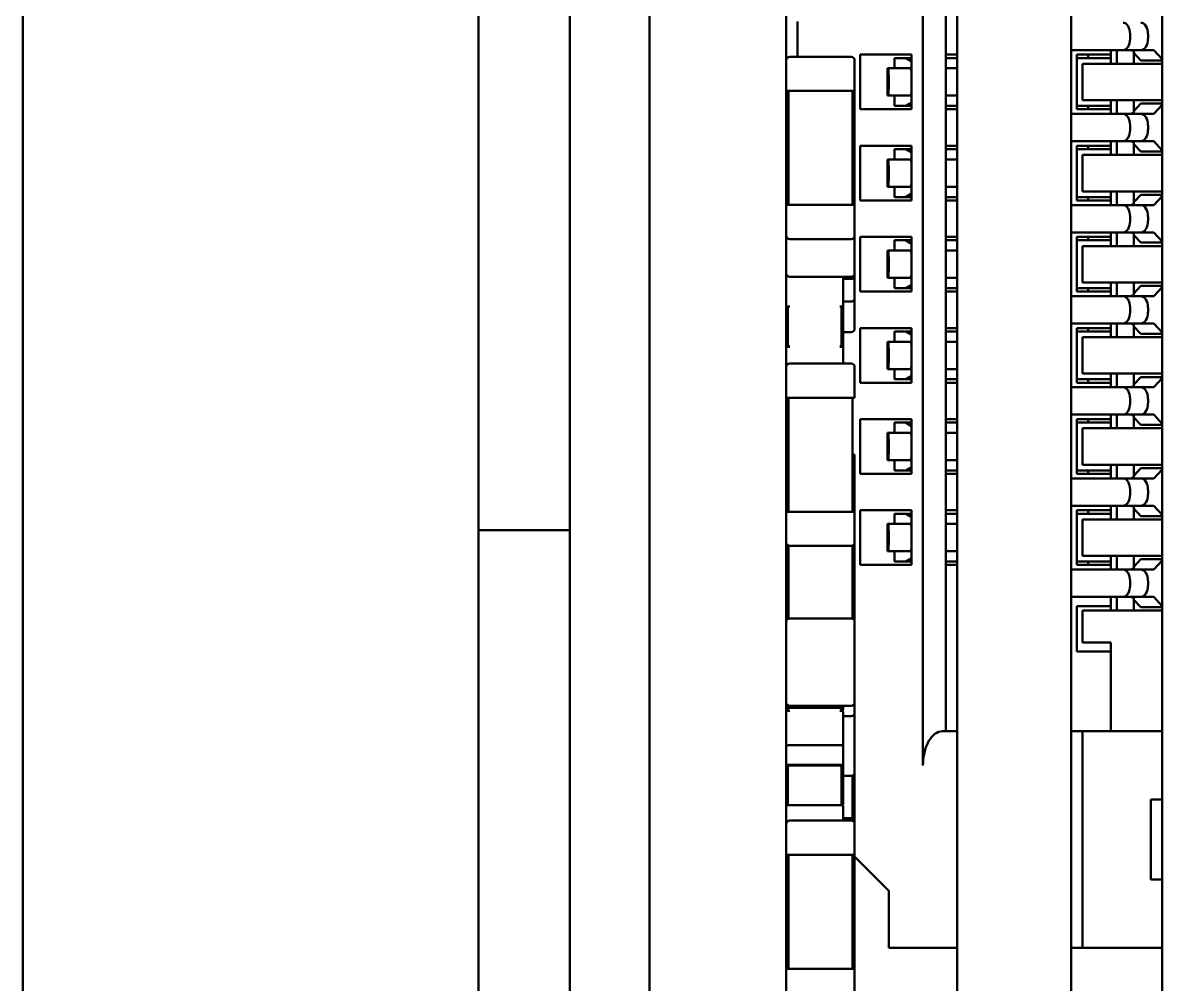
# Model space of a CAD drawing. Header units: millimetres. Extents: x 3137 to 5094, y 789 to 1822.
# Drawn here: x 3377.94 to 3387.94, y 1355.56 to 1364 of the extents above; entities that cross this region are included whole.
import ezdxf

# ---------------------------------------------------------------- set-up
doc = ezdxf.new("R2010")
doc.units = ezdxf.units.MM
doc.header["$LTSCALE"] = 1.8
doc.layers.add('외형선(ISO)', color=7, linetype='Continuous', lineweight=50)

msp = doc.modelspace()

# ---------------------------------------------------------------- linework, layer by layer
at = {"layer": '외형선(ISO)'}
for p, q in [((3386.142, 1340.339), (3386.142, 1383.023)), ((3387.142, 1381.894), (3387.142, 1341.468)), ((3377.942, 1344.181), (3377.942, 1379.181)), ((3387.942, 1379.181), (3387.942, 1344.181)), ((3383.442, 1342.724), (3383.442, 1375.934)), ((3384.642, 1344.615), (3384.642, 1375.934)), ((3385.842, 1357.481), (3385.842, 1374.081)), ((3386.042, 1357.781), (3386.042, 1374.081)), ((3381.942, 1359.548), (3381.942, 1372.995)), ((3382.742, 1350.786), (3382.742, 1365.786)), ((3384.742, 1363.702), (3384.742, 1364.013)), ((3387.659, 1363.901), (3387.659, 1363.861)), ((3387.817, 1363.901), (3387.817, 1363.861)), ((3385.212, 1363.702), (3384.672, 1363.702)), ((3385.742, 1363.721), (3385.292, 1363.721)), ((3385.292, 1363.241), (3385.292, 1363.721)), ((3385.742, 1363.721), (3385.742, 1363.241)), ((3386.042, 1363.721), (3386.142, 1363.721)), ((3387.142, 1363.761), (3387.598, 1363.761)), ((3387.192, 1363.241), (3387.192, 1363.721)), ((3387.192, 1363.721), (3387.492, 1363.721)), ((3387.292, 1363.721), (3387.292, 1363.691)), ((3387.492, 1363.761), (3387.492, 1363.641)), ((3387.542, 1363.761), (3387.542, 1363.641)), ((3387.598, 1363.761), (3387.755, 1363.761)), ((3387.669, 1363.761), (3387.674, 1363.756)), ((3387.692, 1363.753), (3387.674, 1363.756)), ((3387.692, 1363.753), (3387.692, 1363.641)), ((3387.692, 1363.736), (3387.753, 1363.671)), ((3387.859, 1363.761), (3387.755, 1363.761)), ((3387.859, 1363.761), (3387.868, 1363.761)), ((3387.942, 1363.681), (3387.868, 1363.761)), ((3385.242, 1363.672), (3385.242, 1363.672)), ((3385.242, 1363.402), (3385.242, 1363.672)), ((3385.53, 1363.601), (3385.531, 1363.601)), ((3385.53, 1363.361), (3385.53, 1363.601)), ((3385.535, 1363.601), (3385.531, 1363.601)), ((3385.735, 1363.601), (3385.535, 1363.601)), ((3385.592, 1363.691), (3385.595, 1363.691)), ((3385.592, 1363.601), (3385.592, 1363.691)), ((3385.69, 1363.691), (3385.595, 1363.691)), ((3385.69, 1363.691), (3385.741, 1363.661)), ((3385.742, 1363.691), (3385.69, 1363.691)), ((3385.742, 1363.601), (3385.735, 1363.601)), ((3385.741, 1363.661), (3385.742, 1363.659)), ((3385.741, 1363.661), (3385.742, 1363.661)), ((3386.133, 1363.691), (3386.042, 1363.691)), ((3386.142, 1363.601), (3386.042, 1363.601)), ((3386.142, 1363.691), (3386.133, 1363.691)), ((3387.192, 1363.691), (3387.492, 1363.691)), ((3387.242, 1363.641), (3387.942, 1363.641)), ((3387.242, 1363.321), (3387.242, 1363.641)), ((3387.753, 1363.671), (3387.942, 1363.671)), ((3385.542, 1363.461), (3385.542, 1363.501)), ((3384.662, 1363.402), (3384.662, 1362.402)), ((3384.672, 1363.402), (3385.212, 1363.402)), ((3385.222, 1362.402), (3385.222, 1363.402)), ((3385.242, 1362.874), (3385.242, 1363.402)), ((3385.531, 1363.361), (3385.53, 1363.361)), ((3385.531, 1363.361), (3385.535, 1363.361)), ((3385.535, 1363.361), (3385.735, 1363.361)), ((3385.592, 1363.271), (3385.592, 1363.361)), ((3385.741, 1363.301), (3385.69, 1363.271)), ((3385.735, 1363.361), (3385.742, 1363.361)), ((3385.742, 1363.303), (3385.741, 1363.301)), ((3385.741, 1363.301), (3385.742, 1363.301)), ((3386.042, 1363.361), (3386.142, 1363.361)), ((3387.242, 1363.321), (3387.942, 1363.321)), ((3387.492, 1363.321), (3387.492, 1363.201)), ((3387.542, 1363.321), (3387.542, 1363.201)), ((3387.692, 1363.321), (3387.692, 1363.208)), ((3385.742, 1363.241), (3385.292, 1363.241)), ((3385.595, 1363.271), (3385.592, 1363.271)), ((3385.595, 1363.271), (3385.69, 1363.271)), ((3385.69, 1363.271), (3385.742, 1363.271)), ((3386.042, 1363.271), (3386.133, 1363.271)), ((3386.042, 1363.241), (3386.142, 1363.241)), ((3386.133, 1363.271), (3386.142, 1363.271)), ((3387.598, 1363.201), (3387.142, 1363.201)), ((3387.492, 1363.271), (3387.192, 1363.271)), ((3387.192, 1363.241), (3387.492, 1363.241)), ((3387.292, 1363.268), (3387.292, 1363.241)), ((3387.755, 1363.201), (3387.598, 1363.201)), ((3387.674, 1363.206), (3387.669, 1363.201)), ((3387.692, 1363.208), (3387.674, 1363.206)), ((3387.753, 1363.291), (3387.692, 1363.225)), ((3387.942, 1363.291), (3387.753, 1363.291)), ((3387.755, 1363.201), (3387.859, 1363.201)), ((3387.859, 1363.201), (3387.868, 1363.201)), ((3387.868, 1363.201), (3387.942, 1363.28)), ((3387.659, 1363.101), (3387.659, 1363.061)), ((3387.817, 1363.101), (3387.817, 1363.061)), ((3385.742, 1362.921), (3385.292, 1362.921)), ((3385.292, 1362.441), (3385.292, 1362.921)), ((3385.742, 1362.921), (3385.742, 1362.441)), ((3386.042, 1362.921), (3386.142, 1362.921)), ((3387.142, 1362.961), (3387.598, 1362.961)), ((3387.192, 1362.441), (3387.192, 1362.921)), ((3387.192, 1362.921), (3387.492, 1362.921)), ((3387.292, 1362.921), (3387.292, 1362.891)), ((3387.492, 1362.961), (3387.492, 1362.841)), ((3387.542, 1362.961), (3387.542, 1362.841)), ((3387.598, 1362.961), (3387.755, 1362.961)), ((3387.669, 1362.961), (3387.674, 1362.956)), ((3387.692, 1362.953), (3387.674, 1362.956)), ((3387.692, 1362.953), (3387.692, 1362.841)), ((3387.692, 1362.936), (3387.753, 1362.871)), ((3387.859, 1362.961), (3387.755, 1362.961)), ((3387.859, 1362.961), (3387.868, 1362.961)), ((3387.942, 1362.881), (3387.868, 1362.961)), ((3385.242, 1362.671), (3385.242, 1362.874)), ((3385.53, 1362.801), (3385.531, 1362.801)), ((3385.53, 1362.561), (3385.53, 1362.801)), ((3385.535, 1362.801), (3385.531, 1362.801)), ((3385.735, 1362.801), (3385.535, 1362.801)), ((3385.592, 1362.891), (3385.595, 1362.891)), ((3385.592, 1362.801), (3385.592, 1362.891)), ((3385.69, 1362.891), (3385.595, 1362.891)), ((3385.69, 1362.891), (3385.741, 1362.861)), ((3385.742, 1362.891), (3385.69, 1362.891)), ((3385.742, 1362.801), (3385.735, 1362.801)), ((3385.741, 1362.861), (3385.742, 1362.859)), ((3385.741, 1362.861), (3385.742, 1362.861)), ((3386.133, 1362.891), (3386.042, 1362.891)), ((3386.142, 1362.801), (3386.042, 1362.801)), ((3386.142, 1362.891), (3386.133, 1362.891)), ((3387.192, 1362.891), (3387.492, 1362.891)), ((3387.242, 1362.841), (3387.942, 1362.841)), ((3387.242, 1362.521), (3387.242, 1362.841)), ((3387.753, 1362.871), (3387.942, 1362.871)), ((3385.542, 1362.661), (3385.542, 1362.701)), ((3385.242, 1362.542), (3385.242, 1362.671)), ((3385.242, 1362.541), (3385.242, 1362.542)), ((3385.242, 1362.542), (3385.242, 1362.542)), ((3385.242, 1362.54), (3385.242, 1362.541)), ((3385.242, 1362.402), (3385.242, 1362.54)), ((3385.531, 1362.561), (3385.53, 1362.561)), ((3385.531, 1362.561), (3385.535, 1362.561)), ((3385.535, 1362.561), (3385.735, 1362.561)), ((3385.592, 1362.471), (3385.592, 1362.561)), ((3385.741, 1362.501), (3385.69, 1362.471)), ((3385.735, 1362.561), (3385.742, 1362.561)), ((3385.742, 1362.503), (3385.741, 1362.501)), ((3385.741, 1362.501), (3385.742, 1362.501)), ((3386.042, 1362.561), (3386.142, 1362.561)), ((3387.242, 1362.521), (3387.942, 1362.521)), ((3387.492, 1362.521), (3387.492, 1362.401)), ((3387.542, 1362.521), (3387.542, 1362.401)), ((3387.692, 1362.521), (3387.692, 1362.408)), ((3384.672, 1362.402), (3385.212, 1362.402)), ((3384.702, 1362.402), (3385.182, 1362.402)), ((3385.242, 1362.402), (3385.242, 1362.402)), ((3385.242, 1362.132), (3385.242, 1362.402)), ((3385.742, 1362.441), (3385.292, 1362.441)), ((3385.595, 1362.471), (3385.592, 1362.471)), ((3385.595, 1362.471), (3385.69, 1362.471)), ((3385.69, 1362.471), (3385.742, 1362.471)), ((3386.042, 1362.471), (3386.133, 1362.471)), ((3386.042, 1362.441), (3386.142, 1362.441)), ((3386.133, 1362.471), (3386.142, 1362.471)), ((3387.598, 1362.401), (3387.142, 1362.401)), ((3387.492, 1362.471), (3387.192, 1362.471)), ((3387.192, 1362.441), (3387.492, 1362.441)), ((3387.292, 1362.468), (3387.292, 1362.441)), ((3387.755, 1362.401), (3387.598, 1362.401)), ((3387.674, 1362.406), (3387.669, 1362.401)), ((3387.692, 1362.408), (3387.674, 1362.406)), ((3387.753, 1362.491), (3387.692, 1362.425)), ((3387.942, 1362.491), (3387.753, 1362.491)), ((3387.755, 1362.401), (3387.859, 1362.401)), ((3387.859, 1362.401), (3387.868, 1362.401)), ((3387.868, 1362.401), (3387.942, 1362.48)), ((3387.659, 1362.301), (3387.659, 1362.261)), ((3387.817, 1362.301), (3387.817, 1362.261)), ((3385.212, 1362.102), (3384.672, 1362.102)), ((3385.242, 1361.8), (3385.242, 1362.132)), ((3385.742, 1362.121), (3385.292, 1362.121)), ((3385.292, 1361.641), (3385.292, 1362.121)), ((3385.742, 1362.121), (3385.742, 1361.641)), ((3386.042, 1362.121), (3386.142, 1362.121)), ((3387.142, 1362.161), (3387.598, 1362.161)), ((3387.192, 1361.641), (3387.192, 1362.121)), ((3387.192, 1362.121), (3387.492, 1362.121)), ((3387.292, 1362.121), (3387.292, 1362.091)), ((3387.492, 1362.161), (3387.492, 1362.041)), ((3387.542, 1362.161), (3387.542, 1362.041)), ((3387.598, 1362.161), (3387.755, 1362.161)), ((3387.669, 1362.161), (3387.674, 1362.156)), ((3387.692, 1362.153), (3387.674, 1362.156)), ((3387.692, 1362.153), (3387.692, 1362.041)), ((3387.692, 1362.136), (3387.753, 1362.071)), ((3387.859, 1362.161), (3387.755, 1362.161)), ((3387.859, 1362.161), (3387.868, 1362.161)), ((3387.942, 1362.081), (3387.868, 1362.161)), ((3385.53, 1362.001), (3385.531, 1362.001)), ((3385.53, 1361.761), (3385.53, 1362.001)), ((3385.535, 1362.001), (3385.531, 1362.001)), ((3385.735, 1362.001), (3385.535, 1362.001)), ((3385.592, 1362.091), (3385.595, 1362.091)), ((3385.592, 1362.001), (3385.592, 1362.091)), ((3385.69, 1362.091), (3385.595, 1362.091)), ((3385.69, 1362.091), (3385.741, 1362.061)), ((3385.742, 1362.091), (3385.69, 1362.091)), ((3385.742, 1362.001), (3385.735, 1362.001)), ((3385.741, 1362.061), (3385.742, 1362.059)), ((3385.741, 1362.061), (3385.742, 1362.061)), ((3386.133, 1362.091), (3386.042, 1362.091)), ((3386.142, 1362.001), (3386.042, 1362.001)), ((3386.142, 1362.091), (3386.133, 1362.091)), ((3387.192, 1362.091), (3387.492, 1362.091)), ((3387.242, 1362.041), (3387.942, 1362.041)), ((3387.242, 1361.721), (3387.242, 1362.041)), ((3387.753, 1362.071), (3387.942, 1362.071)), ((3385.542, 1361.861), (3385.542, 1361.901)), ((3385.242, 1361.774), (3385.242, 1361.8)), ((3385.212, 1361.77), (3384.672, 1361.77)), ((3385.142, 1361.686), (3385.142, 1361.77)), ((3385.142, 1361.767), (3385.182, 1361.767)), ((3385.142, 1361.753), (3385.212, 1361.753)), ((3385.242, 1361.583), (3385.242, 1361.774)), ((3385.531, 1361.761), (3385.53, 1361.761)), ((3385.531, 1361.761), (3385.535, 1361.761)), ((3385.535, 1361.761), (3385.735, 1361.761)), ((3385.592, 1361.671), (3385.592, 1361.761)), ((3385.741, 1361.701), (3385.69, 1361.671)), ((3385.735, 1361.761), (3385.742, 1361.761)), ((3385.742, 1361.703), (3385.741, 1361.701)), ((3385.741, 1361.701), (3385.742, 1361.701)), ((3386.042, 1361.761), (3386.142, 1361.761)), ((3387.242, 1361.721), (3387.942, 1361.721)), ((3387.492, 1361.721), (3387.492, 1361.601)), ((3387.542, 1361.721), (3387.542, 1361.601)), ((3387.692, 1361.721), (3387.692, 1361.608)), ((3385.142, 1361.52), (3385.142, 1361.686)), ((3385.742, 1361.641), (3385.292, 1361.641)), ((3385.595, 1361.671), (3385.592, 1361.671)), ((3385.595, 1361.671), (3385.69, 1361.671)), ((3385.69, 1361.671), (3385.742, 1361.671)), ((3386.042, 1361.671), (3386.133, 1361.671)), ((3386.042, 1361.641), (3386.142, 1361.641)), ((3386.133, 1361.671), (3386.142, 1361.671)), ((3387.598, 1361.601), (3387.142, 1361.601)), ((3387.492, 1361.671), (3387.192, 1361.671)), ((3387.192, 1361.641), (3387.492, 1361.641)), ((3387.292, 1361.668), (3387.292, 1361.641)), ((3387.755, 1361.601), (3387.598, 1361.601)), ((3387.674, 1361.606), (3387.669, 1361.601)), ((3387.692, 1361.608), (3387.674, 1361.606)), ((3387.753, 1361.691), (3387.692, 1361.625)), ((3387.942, 1361.691), (3387.753, 1361.691)), ((3387.755, 1361.601), (3387.859, 1361.601)), ((3387.859, 1361.601), (3387.868, 1361.601)), ((3387.868, 1361.601), (3387.942, 1361.68)), ((3384.657, 1361.509), (3384.672, 1361.509)), ((3384.657, 1361.509), (3384.657, 1361.173)), ((3385.112, 1361.509), (3385.127, 1361.509)), ((3385.127, 1361.173), (3385.127, 1361.509)), ((3385.212, 1361.553), (3385.142, 1361.553)), ((3385.142, 1361.499), (3385.142, 1361.52)), ((3385.242, 1361.315), (3385.242, 1361.583)), ((3387.659, 1361.501), (3387.659, 1361.461)), ((3387.817, 1361.501), (3387.817, 1361.461)), ((3385.142, 1361.166), (3385.142, 1361.499)), ((3385.742, 1361.321), (3385.292, 1361.321)), ((3385.292, 1360.841), (3385.292, 1361.321)), ((3385.742, 1361.321), (3385.742, 1360.841)), ((3386.042, 1361.321), (3386.142, 1361.321)), ((3387.142, 1361.361), (3387.598, 1361.361)), ((3387.192, 1360.841), (3387.192, 1361.321)), ((3387.192, 1361.321), (3387.492, 1361.321)), ((3387.292, 1361.321), (3387.292, 1361.291)), ((3387.492, 1361.361), (3387.492, 1361.241)), ((3387.542, 1361.361), (3387.542, 1361.241)), ((3387.598, 1361.361), (3387.755, 1361.361)), ((3387.669, 1361.361), (3387.674, 1361.356)), ((3387.692, 1361.353), (3387.674, 1361.356)), ((3387.692, 1361.353), (3387.692, 1361.241)), ((3387.692, 1361.336), (3387.753, 1361.271)), ((3387.859, 1361.361), (3387.755, 1361.361)), ((3387.859, 1361.361), (3387.868, 1361.361)), ((3387.942, 1361.281), (3387.868, 1361.361)), ((3385.212, 1361.285), (3385.142, 1361.285)), ((3385.53, 1361.201), (3385.531, 1361.201)), ((3385.53, 1360.961), (3385.53, 1361.201)), ((3385.535, 1361.201), (3385.531, 1361.201)), ((3385.735, 1361.201), (3385.535, 1361.201)), ((3385.592, 1361.291), (3385.595, 1361.291)), ((3385.592, 1361.201), (3385.592, 1361.291)), ((3385.69, 1361.291), (3385.595, 1361.291)), ((3385.69, 1361.291), (3385.741, 1361.261)), ((3385.742, 1361.291), (3385.69, 1361.291)), ((3385.742, 1361.201), (3385.735, 1361.201)), ((3385.741, 1361.261), (3385.742, 1361.259)), ((3385.741, 1361.261), (3385.742, 1361.261)), ((3386.133, 1361.291), (3386.042, 1361.291)), ((3386.142, 1361.201), (3386.042, 1361.201)), ((3386.142, 1361.291), (3386.133, 1361.291)), ((3387.192, 1361.291), (3387.492, 1361.291)), ((3387.242, 1361.241), (3387.942, 1361.241)), ((3387.242, 1360.921), (3387.242, 1361.241)), ((3387.753, 1361.271), (3387.942, 1361.271)), ((3384.657, 1361.156), (3384.672, 1361.156)), ((3385.112, 1361.156), (3385.127, 1361.156)), ((3385.142, 1361.01), (3385.142, 1361.166)), ((3385.542, 1361.061), (3385.542, 1361.101)), ((3385.212, 1361.01), (3384.672, 1361.01)), ((3385.242, 1360.979), (3385.242, 1360.98)), ((3385.242, 1360.709), (3385.242, 1360.979)), ((3385.531, 1360.961), (3385.53, 1360.961)), ((3385.531, 1360.961), (3385.535, 1360.961)), ((3385.535, 1360.961), (3385.735, 1360.961)), ((3385.592, 1360.871), (3385.592, 1360.961)), ((3385.741, 1360.901), (3385.69, 1360.871)), ((3385.735, 1360.961), (3385.742, 1360.961)), ((3385.742, 1360.903), (3385.741, 1360.901)), ((3385.741, 1360.901), (3385.742, 1360.901)), ((3386.042, 1360.961), (3386.142, 1360.961)), ((3387.242, 1360.921), (3387.942, 1360.921)), ((3387.492, 1360.921), (3387.492, 1360.801)), ((3387.542, 1360.921), (3387.542, 1360.801)), ((3387.692, 1360.921), (3387.692, 1360.808)), ((3385.742, 1360.841), (3385.292, 1360.841)), ((3385.595, 1360.871), (3385.592, 1360.871)), ((3385.595, 1360.871), (3385.69, 1360.871)), ((3385.69, 1360.871), (3385.742, 1360.871)), ((3386.042, 1360.871), (3386.133, 1360.871)), ((3386.042, 1360.841), (3386.142, 1360.841)), ((3386.133, 1360.871), (3386.142, 1360.871)), ((3387.598, 1360.801), (3387.142, 1360.801)), ((3387.492, 1360.871), (3387.192, 1360.871)), ((3387.192, 1360.841), (3387.492, 1360.841)), ((3387.292, 1360.868), (3387.292, 1360.841)), ((3387.755, 1360.801), (3387.598, 1360.801)), ((3387.674, 1360.806), (3387.669, 1360.801)), ((3387.692, 1360.808), (3387.674, 1360.806)), ((3387.753, 1360.891), (3387.692, 1360.825)), ((3387.942, 1360.891), (3387.753, 1360.891)), ((3387.755, 1360.801), (3387.859, 1360.801)), ((3387.859, 1360.801), (3387.868, 1360.801)), ((3387.868, 1360.801), (3387.942, 1360.88)), ((3384.662, 1360.709), (3384.662, 1359.709)), ((3384.672, 1360.709), (3385.212, 1360.709)), ((3385.222, 1359.709), (3385.222, 1360.709)), ((3387.659, 1360.701), (3387.659, 1360.661)), ((3387.817, 1360.701), (3387.817, 1360.661)), ((3384.648, 1360.443), (3384.648, 1360.624)), ((3384.657, 1360.621), (3384.657, 1360.442)), ((3384.662, 1360.621), (3384.657, 1360.621)), ((3385.742, 1360.521), (3385.292, 1360.521)), ((3385.292, 1360.041), (3385.292, 1360.521)), ((3385.742, 1360.521), (3385.742, 1360.041)), ((3386.042, 1360.521), (3386.142, 1360.521)), ((3387.142, 1360.561), (3387.598, 1360.561)), ((3387.192, 1360.041), (3387.192, 1360.521)), ((3387.192, 1360.521), (3387.492, 1360.521)), ((3387.292, 1360.521), (3387.292, 1360.491)), ((3387.492, 1360.561), (3387.492, 1360.441)), ((3387.542, 1360.561), (3387.542, 1360.441)), ((3387.598, 1360.561), (3387.755, 1360.561)), ((3387.669, 1360.561), (3387.674, 1360.556)), ((3387.692, 1360.553), (3387.674, 1360.556)), ((3387.692, 1360.553), (3387.692, 1360.441)), ((3387.692, 1360.536), (3387.753, 1360.471)), ((3387.859, 1360.561), (3387.755, 1360.561)), ((3387.859, 1360.561), (3387.868, 1360.561)), ((3387.942, 1360.481), (3387.868, 1360.561)), ((3384.657, 1360.442), (3384.662, 1360.442)), ((3385.53, 1360.401), (3385.531, 1360.401)), ((3385.53, 1360.161), (3385.53, 1360.401)), ((3385.535, 1360.401), (3385.531, 1360.401)), ((3385.735, 1360.401), (3385.535, 1360.401)), ((3385.592, 1360.491), (3385.595, 1360.491)), ((3385.592, 1360.401), (3385.592, 1360.491)), ((3385.69, 1360.491), (3385.595, 1360.491)), ((3385.69, 1360.491), (3385.741, 1360.461)), ((3385.742, 1360.491), (3385.69, 1360.491)), ((3385.742, 1360.401), (3385.735, 1360.401)), ((3385.741, 1360.461), (3385.742, 1360.459)), ((3385.741, 1360.461), (3385.742, 1360.461)), ((3386.133, 1360.491), (3386.042, 1360.491)), ((3386.142, 1360.401), (3386.042, 1360.401)), ((3386.142, 1360.491), (3386.133, 1360.491)), ((3387.192, 1360.491), (3387.492, 1360.491)), ((3387.242, 1360.441), (3387.942, 1360.441)), ((3387.242, 1360.121), (3387.242, 1360.441)), ((3387.753, 1360.471), (3387.942, 1360.471)), ((3385.542, 1360.261), (3385.542, 1360.301)), ((3384.642, 1360.232), (3384.662, 1360.232)), ((3385.222, 1360.21), (3385.242, 1360.21)), ((3385.242, 1360.21), (3385.242, 1360.199)), ((3384.662, 1360.126), (3384.642, 1360.126)), ((3384.648, 1359.913), (3384.648, 1360.111)), ((3385.222, 1360.199), (3385.242, 1360.199)), ((3385.242, 1360.199), (3385.242, 1359.71)), ((3385.531, 1360.161), (3385.53, 1360.161)), ((3385.531, 1360.161), (3385.535, 1360.161)), ((3385.535, 1360.161), (3385.735, 1360.161)), ((3385.592, 1360.071), (3385.592, 1360.161)), ((3385.741, 1360.101), (3385.69, 1360.071)), ((3385.735, 1360.161), (3385.742, 1360.161)), ((3385.742, 1360.103), (3385.741, 1360.101)), ((3385.741, 1360.101), (3385.742, 1360.101)), ((3386.042, 1360.161), (3386.142, 1360.161)), ((3387.242, 1360.121), (3387.942, 1360.121)), ((3387.492, 1360.121), (3387.492, 1360.001)), ((3387.542, 1360.121), (3387.542, 1360.001)), ((3387.692, 1360.121), (3387.692, 1360.008)), ((3385.742, 1360.041), (3385.292, 1360.041)), ((3385.595, 1360.071), (3385.592, 1360.071)), ((3385.595, 1360.071), (3385.69, 1360.071)), ((3385.69, 1360.071), (3385.742, 1360.071)), ((3386.042, 1360.071), (3386.133, 1360.071)), ((3386.042, 1360.041), (3386.142, 1360.041)), ((3386.133, 1360.071), (3386.142, 1360.071)), ((3387.598, 1360.001), (3387.142, 1360.001)), ((3387.492, 1360.071), (3387.192, 1360.071)), ((3387.192, 1360.041), (3387.492, 1360.041)), ((3387.292, 1360.068), (3387.292, 1360.041)), ((3387.755, 1360.001), (3387.598, 1360.001)), ((3387.674, 1360.006), (3387.669, 1360.001)), ((3387.692, 1360.008), (3387.674, 1360.006)), ((3387.753, 1360.091), (3387.692, 1360.025)), ((3387.942, 1360.091), (3387.753, 1360.091)), ((3387.755, 1360.001), (3387.859, 1360.001)), ((3387.859, 1360.001), (3387.868, 1360.001)), ((3387.868, 1360.001), (3387.942, 1360.08)), ((3384.642, 1359.914), (3384.652, 1359.914)), ((3384.642, 1359.913), (3384.662, 1359.913)), ((3387.659, 1359.901), (3387.659, 1359.861)), ((3387.817, 1359.901), (3387.817, 1359.861)), ((3384.662, 1359.807), (3384.642, 1359.807)), ((3384.672, 1359.709), (3385.212, 1359.709)), ((3384.702, 1359.709), (3385.182, 1359.709)), ((3385.242, 1359.709), (3385.242, 1359.71)), ((3385.242, 1359.439), (3385.242, 1359.709)), ((3385.742, 1359.721), (3385.292, 1359.721)), ((3385.292, 1359.241), (3385.292, 1359.721)), ((3385.742, 1359.721), (3385.742, 1359.241)), ((3386.042, 1359.721), (3386.142, 1359.721)), ((3387.142, 1359.761), (3387.598, 1359.761)), ((3387.192, 1359.721), (3387.492, 1359.721)), ((3387.192, 1359.241), (3387.192, 1359.721)), ((3387.292, 1359.721), (3387.292, 1359.691)), ((3387.492, 1359.761), (3387.492, 1359.641)), ((3387.542, 1359.761), (3387.542, 1359.641)), ((3387.598, 1359.761), (3387.755, 1359.761)), ((3387.669, 1359.761), (3387.674, 1359.756)), ((3387.692, 1359.753), (3387.674, 1359.756)), ((3387.692, 1359.753), (3387.692, 1359.641)), ((3387.692, 1359.736), (3387.753, 1359.671)), ((3387.859, 1359.761), (3387.755, 1359.761)), ((3387.859, 1359.761), (3387.868, 1359.761)), ((3387.942, 1359.681), (3387.868, 1359.761)), ((3385.53, 1359.601), (3385.531, 1359.601)), ((3385.53, 1359.361), (3385.53, 1359.601)), ((3385.535, 1359.601), (3385.531, 1359.601)), ((3385.735, 1359.601), (3385.535, 1359.601)), ((3385.592, 1359.691), (3385.595, 1359.691)), ((3385.592, 1359.601), (3385.592, 1359.691)), ((3385.69, 1359.691), (3385.595, 1359.691)), ((3385.742, 1359.691), (3385.69, 1359.691)), ((3385.69, 1359.691), (3385.741, 1359.661)), ((3385.742, 1359.601), (3385.735, 1359.601)), ((3385.741, 1359.661), (3385.742, 1359.661)), ((3385.741, 1359.661), (3385.742, 1359.659)), ((3386.133, 1359.691), (3386.042, 1359.691)), ((3386.142, 1359.601), (3386.042, 1359.601)), ((3386.142, 1359.691), (3386.133, 1359.691)), ((3387.192, 1359.691), (3387.492, 1359.691)), ((3387.242, 1359.641), (3387.942, 1359.641)), ((3387.242, 1359.321), (3387.242, 1359.641)), ((3387.753, 1359.671), (3387.942, 1359.671)), ((3382.742, 1359.548), (3381.942, 1359.548)), ((3381.942, 1346.125), (3381.942, 1359.548)), ((3385.542, 1359.461), (3385.542, 1359.501)), ((3384.662, 1359.411), (3384.662, 1358.769)), ((3385.212, 1359.409), (3384.672, 1359.409)), ((3385.222, 1358.769), (3385.222, 1359.411)), ((3385.242, 1358.934), (3385.242, 1359.439)), ((3385.531, 1359.361), (3385.53, 1359.361)), ((3385.531, 1359.361), (3385.535, 1359.361)), ((3385.535, 1359.361), (3385.735, 1359.361)), ((3385.592, 1359.271), (3385.592, 1359.361)), ((3385.741, 1359.301), (3385.69, 1359.271)), ((3385.735, 1359.361), (3385.742, 1359.361)), ((3385.742, 1359.303), (3385.741, 1359.301)), ((3385.741, 1359.301), (3385.742, 1359.301)), ((3386.042, 1359.361), (3386.142, 1359.361)), ((3387.242, 1359.321), (3387.942, 1359.321)), ((3387.492, 1359.321), (3387.492, 1359.201)), ((3387.542, 1359.321), (3387.542, 1359.201)), ((3387.692, 1359.321), (3387.692, 1359.208)), ((3385.742, 1359.241), (3385.292, 1359.241)), ((3385.595, 1359.271), (3385.592, 1359.271)), ((3385.595, 1359.271), (3385.69, 1359.271)), ((3385.69, 1359.271), (3385.742, 1359.271)), ((3386.042, 1359.271), (3386.133, 1359.271)), ((3386.042, 1359.241), (3386.142, 1359.241)), ((3386.133, 1359.271), (3386.142, 1359.271)), ((3387.598, 1359.201), (3387.142, 1359.201)), ((3387.492, 1359.271), (3387.192, 1359.271)), ((3387.192, 1359.241), (3387.492, 1359.241)), ((3387.292, 1359.268), (3387.292, 1359.241)), ((3387.755, 1359.201), (3387.598, 1359.201)), ((3387.674, 1359.206), (3387.669, 1359.201)), ((3387.692, 1359.208), (3387.674, 1359.206)), ((3387.753, 1359.291), (3387.692, 1359.225)), ((3387.942, 1359.291), (3387.753, 1359.291)), ((3387.755, 1359.201), (3387.859, 1359.201)), ((3387.859, 1359.201), (3387.868, 1359.201)), ((3387.868, 1359.201), (3387.942, 1359.28)), ((3387.659, 1359.101), (3387.659, 1359.061)), ((3387.817, 1359.101), (3387.817, 1359.061)), ((3385.242, 1358.844), (3385.242, 1358.934)), ((3387.142, 1358.961), (3387.598, 1358.961)), ((3387.492, 1358.961), (3387.492, 1358.841)), ((3387.542, 1358.961), (3387.542, 1358.841)), ((3387.598, 1358.961), (3387.755, 1358.961)), ((3387.669, 1358.961), (3387.674, 1358.956)), ((3387.692, 1358.953), (3387.674, 1358.956)), ((3387.692, 1358.953), (3387.692, 1358.841)), ((3387.692, 1358.936), (3387.753, 1358.871)), ((3387.859, 1358.961), (3387.755, 1358.961)), ((3387.859, 1358.961), (3387.868, 1358.961)), ((3387.942, 1358.881), (3387.868, 1358.961)), ((3384.657, 1358.866), (3384.662, 1358.866)), ((3384.657, 1358.848), (3384.657, 1358.768)), ((3385.242, 1358.844), (3385.242, 1358.749)), ((3387.492, 1358.881), (3387.192, 1358.881)), ((3387.192, 1358.481), (3387.192, 1358.881)), ((3387.242, 1358.841), (3387.942, 1358.841)), ((3387.242, 1358.561), (3387.242, 1358.841)), ((3387.753, 1358.871), (3387.942, 1358.871)), ((3384.672, 1358.77), (3385.212, 1358.77)), ((3385.242, 1358.558), (3385.242, 1358.749)), ((3385.242, 1358.035), (3385.242, 1358.558)), ((3387.242, 1358.561), (3387.492, 1358.561)), ((3387.492, 1357.781), (3387.492, 1358.561)), ((3387.192, 1358.481), (3387.492, 1358.481)), ((3385.212, 1358.005), (3384.672, 1358.005)), ((3385.142, 1358.003), (3385.142, 1358.005)), ((3385.142, 1357.973), (3385.142, 1358.003)), ((3385.242, 1357.945), (3385.242, 1358.035)), ((3384.657, 1357.988), (3384.657, 1357.962)), ((3385.127, 1357.988), (3384.657, 1357.988)), ((3384.657, 1357.962), (3384.672, 1357.962)), ((3385.112, 1357.962), (3385.127, 1357.962)), ((3385.127, 1357.962), (3385.127, 1357.988)), ((3385.142, 1357.785), (3385.142, 1357.951)), ((3385.212, 1357.915), (3385.142, 1357.915)), ((3385.242, 1357.603), (3385.242, 1357.945)), ((3385.142, 1357.643), (3385.142, 1357.785)), ((3386.013, 1357.781), (3386.142, 1357.781)), ((3387.142, 1357.781), (3387.242, 1357.781)), ((3387.242, 1355.881), (3387.242, 1357.781)), ((3387.942, 1357.781), (3387.242, 1357.781)), ((3385.127, 1357.658), (3384.657, 1357.658)), ((3385.142, 1357.476), (3385.142, 1357.643)), ((3385.242, 1357.412), (3385.242, 1357.603)), ((3384.657, 1357.487), (3385.127, 1357.487)), ((3384.657, 1357.469), (3384.657, 1357.133)), ((3384.672, 1357.48), (3385.112, 1357.48)), ((3385.127, 1357.133), (3385.127, 1357.469)), ((3385.142, 1357.144), (3385.142, 1357.476)), ((3385.242, 1357.412), (3385.242, 1357.229)), ((3385.142, 1357.391), (3385.212, 1357.391)), ((3385.222, 1357.016), (3385.222, 1357.392)), ((3385.242, 1356.988), (3385.242, 1357.229)), ((3384.657, 1357.133), (3385.127, 1357.133)), ((3385.142, 1356.997), (3385.142, 1357.122)), ((3387.842, 1357.181), (3387.842, 1356.481)), ((3387.942, 1357.181), (3387.842, 1357.181)), ((3385.212, 1357.018), (3385.142, 1357.018)), ((3385.212, 1356.997), (3384.672, 1356.997)), ((3385.242, 1356.967), (3385.242, 1356.988)), ((3385.242, 1356.966), (3385.242, 1356.967)), ((3385.242, 1356.696), (3385.242, 1356.966)), ((3384.662, 1356.609), (3384.657, 1356.609)), ((3384.662, 1356.696), (3384.662, 1355.696)), ((3384.672, 1356.696), (3385.212, 1356.696)), ((3385.222, 1355.696), (3385.222, 1356.696)), ((3385.242, 1356.274), (3385.242, 1356.696)), ((3385.542, 1356.381), (3385.242, 1356.681)), ((3387.842, 1356.481), (3387.942, 1356.481)), ((3384.662, 1356.31), (3384.657, 1356.31)), ((3385.542, 1355.881), (3385.542, 1356.381)), ((3385.242, 1356.089), (3385.242, 1356.274)), ((3384.657, 1356.139), (3384.662, 1356.139)), ((3384.657, 1356.121), (3384.657, 1355.785)), ((3385.242, 1355.898), (3385.242, 1356.089)), ((3385.242, 1355.697), (3385.242, 1355.898)), ((3385.542, 1355.881), (3386.142, 1355.881)), ((3387.142, 1355.881), (3387.242, 1355.881)), ((3387.942, 1355.881), (3387.242, 1355.881)), ((3384.657, 1355.785), (3384.662, 1355.785)), ((3384.672, 1355.696), (3385.212, 1355.696)), ((3384.702, 1355.696), (3385.182, 1355.696)), ((3385.242, 1355.696), (3385.242, 1355.697)), ((3385.242, 1355.426), (3385.242, 1355.696))]:
    msp.add_line(p, q, dxfattribs=at)
for centre, radius, start, end in [((3384.672, 1363.672), 0.03, 90, 180), ((3385.212, 1363.672), 0.03, 0, 90), ((3384.672, 1362.874), 0.03, 180, 250.5288), ((3385.212, 1362.874), 0.03, 289.4712, 0), ((3384.672, 1362.542), 0.03, 109.4712, 180), ((3384.672, 1362.542), 0.03, 109.4712, 180), ((3384.672, 1362.541), 0.03, 109.4712, 180), ((3385.212, 1362.542), 0.03, 0, 70.5288), ((3385.212, 1362.542), 0.03, 0, 70.5288), ((3385.212, 1362.541), 0.03, 360, 70.5288), ((3384.672, 1362.132), 0.03, 180, 270), ((3385.212, 1362.132), 0.03, 270, 0), ((3384.672, 1361.8), 0.03, 180, 270), ((3385.212, 1361.8), 0.03, 270, 0), ((3385.212, 1361.583), 0.03, 270, 0), ((3385.212, 1361.315), 0.03, 270, 0), ((3384.672, 1360.98), 0.03, 90, 180), ((3384.657, 1361), 0.015, 180, 213.7845), ((3385.212, 1360.98), 0.03, 0, 90), ((3384.657, 1360.636), 0.015, 180, 270), ((3384.672, 1359.439), 0.03, 180, 270), ((3385.212, 1359.439), 0.03, 270, 0), ((3384.672, 1358.035), 0.03, 180, 270), ((3384.657, 1358.003), 0.015, 180, 270), ((3385.127, 1358.003), 0.015, 270, 0), ((3385.212, 1358.035), 0.03, 270, 0), ((3385.212, 1357.945), 0.03, 270, 0), ((3384.657, 1357.643), 0.015, 90, 180), ((3385.127, 1357.643), 0.015, 0, 90), ((3385.212, 1356.988), 0.03, 0, 90), ((3384.672, 1356.967), 0.03, 90, 180), ((3385.212, 1356.967), 0.03, 0, 90), ((3384.657, 1356.624), 0.015, 180, 270), ((3384.657, 1356.295), 0.015, 90, 180)]:
    msp.add_arc(centre, radius, start, end, dxfattribs=at)
for centre, major_axis, ratio, start_param, end_param in [((3387.598, 1363.901), (0, 0.1), 0.61566, 4.71239, 6.28319), ((3387.755, 1363.901), (0, 0.1), 0.61566, 4.71239, 6.28319), ((3387.598, 1363.861), (0, -0.1), 0.61566, 0, 1.5708), ((3387.755, 1363.861), (0, -0.1), 0.61566, 0, 1.5708), ((3385.535, 1363.501), (0, 0.1), 0.06976, 4.71239, 6.28319), ((3385.735, 1363.501), (0, 0.1), 0.06976, 4.71239, 6.28319), ((3384.672, 1363.402), (-0.03, 0), 0.00084, 6.28319, 7.85398), ((3385.212, 1363.402), (0.03, 0), 0.00084, 4.71239, 6.28319), ((3385.535, 1363.461), (0, -0.1), 0.06976, 0, 1.5708), ((3385.735, 1363.461), (0, -0.1), 0.06976, 0, 1.5708), ((3387.598, 1363.101), (0, 0.1), 0.61566, 4.71239, 6.28319), ((3387.755, 1363.101), (0, 0.1), 0.61566, 4.71239, 6.28319), ((3387.598, 1363.061), (0, -0.1), 0.61566, 0, 1.5708), ((3387.755, 1363.061), (0, -0.1), 0.61566, 0, 1.5708), ((3385.535, 1362.701), (0, 0.1), 0.06976, 4.71239, 6.28319), ((3385.735, 1362.701), (0, 0.1), 0.06976, 4.71239, 6.28319), ((3385.535, 1362.661), (0, -0.1), 0.06976, 0, 1.5708), ((3385.735, 1362.661), (0, -0.1), 0.06976, 0, 1.5708), ((3384.672, 1362.402), (-0.03, 0), 0.00084, 6.28319, 7.85398), ((3384.672, 1362.402), (-0.03, 0), 0.00084, 5.05223, 6.28319), ((3384.702, 1362.402), (-0.04, 0), 0.00084, 6.28319, 7.85398), ((3385.182, 1362.402), (0.04, 0), 0.00084, 4.71239, 6.28319), ((3385.212, 1362.402), (0.03, 0), 0.00084, 4.71239, 6.28319), ((3385.212, 1362.402), (0.03, 0), 0.00084, 6.28319, 7.51414), ((3387.598, 1362.301), (0, 0.1), 0.61566, 4.71239, 6.28319), ((3387.755, 1362.301), (0, 0.1), 0.61566, 4.71239, 6.28319), ((3387.598, 1362.261), (0, -0.1), 0.61566, 0, 1.5708), ((3387.755, 1362.261), (0, -0.1), 0.61566, 0, 1.5708), ((3385.535, 1361.901), (0, 0.1), 0.06976, 4.71239, 6.28319), ((3385.735, 1361.901), (0, 0.1), 0.06976, 4.71239, 6.28319), ((3385.535, 1361.861), (0, -0.1), 0.06976, 0, 1.5708), ((3385.735, 1361.861), (0, -0.1), 0.06976, 0, 1.5708), ((3385.182, 1361.795), (-0.04, 0), 0.7077, 1.5708, 2.08326), ((3385.212, 1361.774), (0.03, 0), 0.7077, 4.71239, 6.28319), ((3387.598, 1361.501), (0, 0.1), 0.61566, 4.71239, 6.28319), ((3387.755, 1361.501), (0, 0.1), 0.61566, 4.71239, 6.28319), ((3384.657, 1361.52), (-0.015, 0), 0.7077, 0, 1.5708), ((3384.657, 1361.499), (-0.015, 0), 0.7077, 4.95018, 6.28319), ((3385.127, 1361.52), (0.015, 0), 0.7077, 4.71239, 6.28319), ((3385.127, 1361.499), (0.015, 0), 0.7077, 0, 1.333), ((3387.598, 1361.461), (0, -0.1), 0.61566, 0, 1.5708), ((3387.755, 1361.461), (0, -0.1), 0.61566, 0, 1.5708), ((3385.535, 1361.101), (0, 0.1), 0.06976, 4.71239, 6.28319), ((3385.735, 1361.101), (0, 0.1), 0.06976, 4.71239, 6.28319), ((3384.657, 1361.166), (-0.015, 0), 0.7077, 0, 1.5708), ((3384.672, 1361.173), (-0.015, 0), 0.7077, 0, 1.5708), ((3385.112, 1361.173), (0.015, 0), 0.7077, 4.71239, 6.28319), ((3385.127, 1361.166), (0.015, 0), 0.7077, 4.71239, 6.28319), ((3385.535, 1361.061), (0, -0.1), 0.06976, 0, 1.5708), ((3385.735, 1361.061), (0, -0.1), 0.06976, 0, 1.5708), ((3387.598, 1360.701), (0, 0.1), 0.61566, 4.71239, 6.28319), ((3387.755, 1360.701), (0, 0.1), 0.61566, 4.71239, 6.28319), ((3384.672, 1360.709), (-0.03, 0), 0.00084, 6.28319, 7.85398), ((3385.212, 1360.709), (0.03, 0), 0.00084, 4.71239, 6.28319), ((3387.598, 1360.661), (0, -0.1), 0.61566, 0, 1.5708), ((3387.755, 1360.661), (0, -0.1), 0.61566, 0, 1.5708), ((3384.657, 1360.443), (-0.015, 0), 0.00084, 4.71239, 6.28319), ((3384.657, 1360.442), (-0.015, 0), 0.00084, 6.28319, 7.85398), ((3384.672, 1360.442), (-0.015, 0), 0.00084, 0, 0.84107), ((3385.535, 1360.301), (0, 0.1), 0.06976, 4.71239, 6.28319), ((3385.735, 1360.301), (0, 0.1), 0.06976, 4.71239, 6.28319), ((3385.535, 1360.261), (0, -0.1), 0.06976, 0, 1.5708), ((3385.735, 1360.261), (0, -0.1), 0.06976, 0, 1.5708), ((3384.662, 1360.111), (-0.01, 0), 0.70651, 4.71239, 6.28319), ((3387.598, 1359.901), (0, 0.1), 0.61566, 4.71239, 6.28319), ((3387.755, 1359.901), (0, 0.1), 0.61566, 4.71239, 6.28319), ((3387.598, 1359.861), (0, -0.1), 0.61566, 0, 1.5708), ((3387.755, 1359.861), (0, -0.1), 0.61566, 0, 1.5708), ((3384.672, 1359.71), (-0.03, 0), 0.00084, 5.05223, 6.28319), ((3384.672, 1359.709), (-0.03, 0), 0.00084, 6.28319, 7.85398), ((3384.702, 1359.709), (-0.04, 0), 0.00084, 6.28319, 7.85398), ((3385.182, 1359.709), (0.04, 0), 0.00084, 4.71239, 6.28319), ((3385.212, 1359.709), (0.03, 0), 0.00084, 4.71239, 6.28319), ((3385.212, 1359.71), (0.03, 0), 0.00084, 6.28319, 7.51414), ((3385.535, 1359.501), (0, 0.1), 0.06976, 4.71239, 6.28319), ((3385.735, 1359.501), (0, 0.1), 0.06976, 4.71239, 6.28319), ((3385.535, 1359.461), (0, -0.1), 0.06976, 0, 1.5708), ((3385.735, 1359.461), (0, -0.1), 0.06976, 0, 1.5708), ((3387.598, 1359.101), (0, 0.1), 0.61566, 4.71239, 6.28319), ((3387.755, 1359.101), (0, 0.1), 0.61566, 4.71239, 6.28319), ((3387.598, 1359.061), (0, -0.1), 0.61566, 0, 1.5708), ((3387.755, 1359.061), (0, -0.1), 0.61566, 0, 1.5708), ((3384.672, 1358.934), (-0.03, 0), 0.70651, 0, 1.23096), ((3385.212, 1358.934), (0.03, 0), 0.70651, 5.05223, 6.28319), ((3384.657, 1358.855), (-0.015, 0), 0.70651, 4.71239, 6.28319), ((3384.672, 1358.848), (-0.015, 0), 0.70651, 5.44212, 6.28319), ((3385.212, 1358.844), (0.03, 0), 0.70651, 5.05223, 6.28319), ((3384.672, 1358.749), (-0.03, 0), 0.70651, 4.71239, 6.28319), ((3385.212, 1358.749), (0.03, 0), 0.70651, 0, 1.5708), ((3384.657, 1357.973), (-0.015, 0), 0.70651, 0, 1.5708), ((3384.657, 1357.951), (-0.015, 0), 0.70651, 4.71239, 6.28319), ((3385.127, 1357.973), (0.015, 0), 0.70651, 4.71239, 6.28319), ((3385.127, 1357.951), (0.015, 0), 0.70651, 0, 1.5708), ((3386.013, 1357.481), (0, 0.3), 0.57143, 0, 1.5708), ((3384.657, 1357.476), (-0.015, 0), 0.70651, 4.71239, 6.28319), ((3384.672, 1357.469), (-0.015, 0), 0.70651, 4.71239, 6.28319), ((3385.112, 1357.469), (0.015, 0), 0.70651, 0, 1.5708), ((3385.127, 1357.476), (0.015, 0), 0.70651, 0, 1.5708), ((3385.212, 1357.412), (0.03, 0), 0.7077, 4.71239, 6.28319), ((3385.212, 1357.229), (0.03, 0), 0.7077, 0, 1.23096), ((3384.657, 1357.144), (-0.015, 0), 0.70651, 0, 1.5708), ((3384.657, 1357.122), (-0.015, 0), 0.70651, 4.71239, 6.28319), ((3385.127, 1357.144), (0.015, 0), 0.70651, 4.71239, 6.28319), ((3385.127, 1357.122), (0.015, 0), 0.70651, 0, 1.5708), ((3384.672, 1356.696), (-0.03, 0), 0.00084, 6.28319, 7.85398), ((3385.212, 1356.696), (0.03, 0), 0.00084, 4.71239, 6.28319), ((3385.212, 1356.274), (0.03, 0), 0.70651, 5.05223, 6.28319), ((3384.657, 1356.128), (-0.015, 0), 0.70651, 4.71239, 6.28319), ((3384.672, 1356.121), (-0.015, 0), 0.70651, 5.44212, 6.28319), ((3385.212, 1356.089), (0.03, 0), 0.70651, 0, 1.23096), ((3384.657, 1355.796), (-0.015, 0), 0.70651, 0, 1.5708), ((3384.657, 1355.775), (-0.015, 0), 0.70651, 4.71239, 6.28319), ((3384.672, 1355.697), (-0.03, 0), 0.00084, 5.05223, 6.28319), ((3384.672, 1355.696), (-0.03, 0), 0.00084, 6.28319, 7.85398), ((3384.702, 1355.696), (-0.04, 0), 0.00084, 6.28319, 7.85398), ((3385.182, 1355.696), (0.04, 0), 0.00084, 4.71239, 6.28319), ((3385.212, 1355.696), (0.03, 0), 0.00084, 4.71239, 6.28319), ((3385.212, 1355.697), (0.03, 0), 0.00084, 6.28319, 7.51414)]:
    msp.add_ellipse(centre, major_axis=major_axis, ratio=ratio, start_param=start_param, end_param=end_param, dxfattribs=at)

doc.saveas('drawing.dxf')
